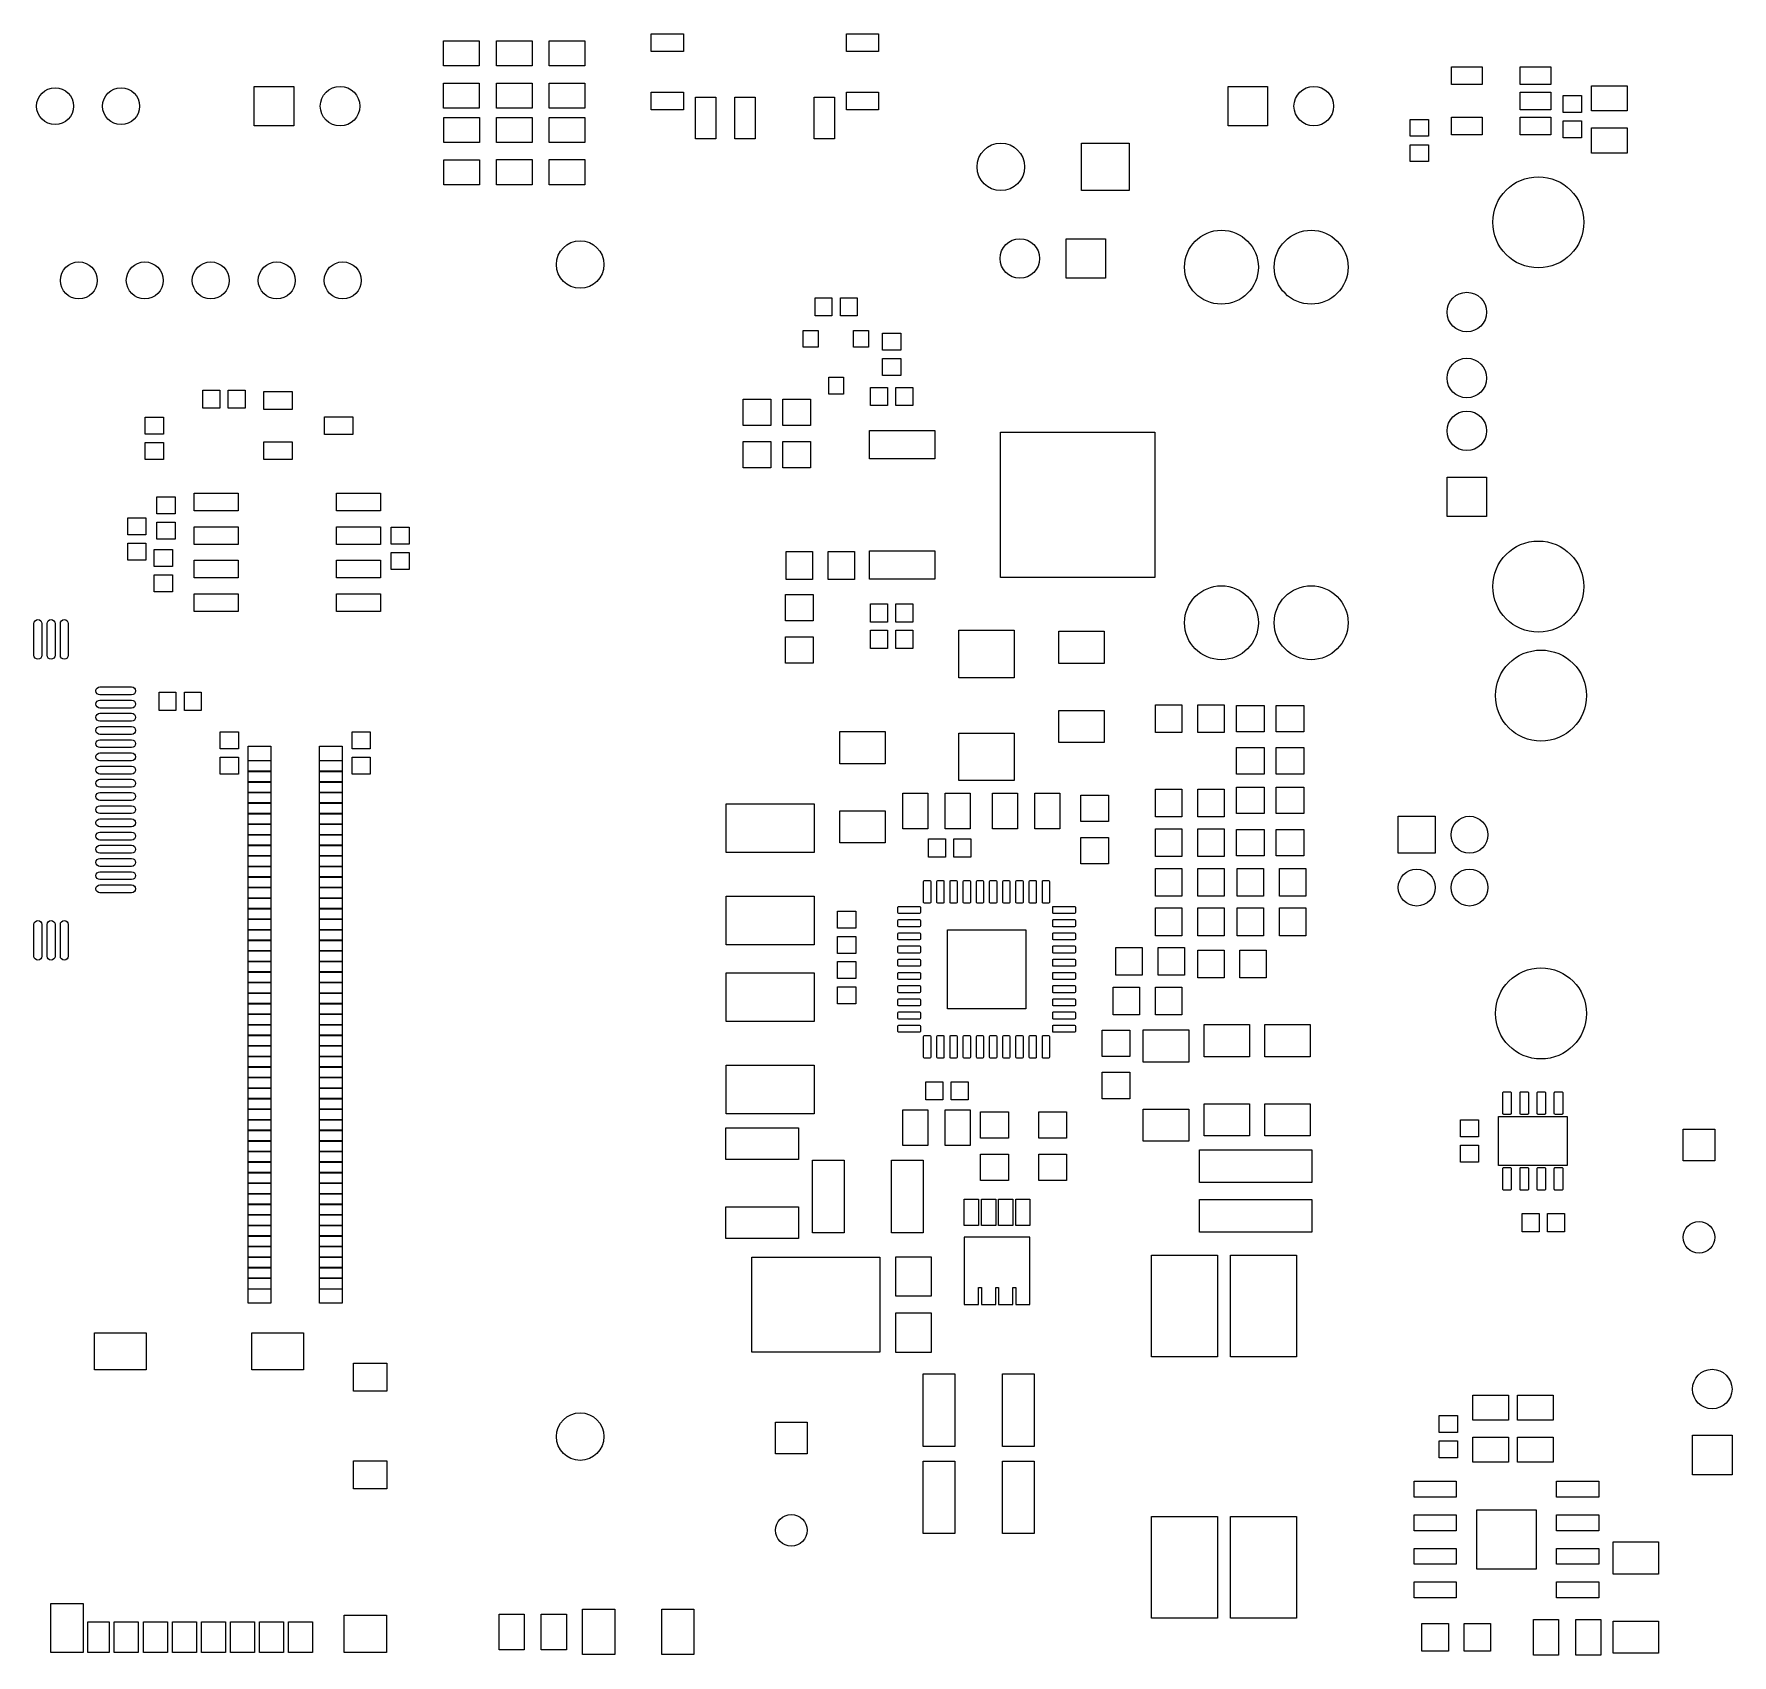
# Model space of a CAD drawing. Extents: x -134 to -4, y 1 to 63.
# Drawn here: x -68.2 to -3.8, y 1 to 62.4 of the extents above; entities that cross this region are included whole.
import ezdxf

# ---------------------------------------------------------------- set-up
doc = ezdxf.new("R2010")
doc.units = 0
doc.layers.add('PIN_SOLDERMASK_TOP', color=85, linetype='CONTINUOUS')

msp = doc.modelspace()

# ---------------------------------------------------------------- linework, layer by layer
at = {"layer": 'PIN_SOLDERMASK_TOP'}
for points in [[(-43.59, 62.435), (-43.59, 61.765), (-44.81, 61.765), (-44.81, 62.435)], [(-36.19, 62.435), (-36.19, 61.765), (-37.41, 61.765), (-37.41, 62.435)], [(-51.325, 62.175), (-51.325, 61.225), (-52.675, 61.225), (-52.675, 62.175)], [(-49.325, 62.175), (-49.325, 61.225), (-50.675, 61.225), (-50.675, 62.175)], [(-47.325, 62.175), (-47.325, 61.225), (-48.675, 61.225), (-48.675, 62.175)], [(-13.315, 61.185), (-13.315, 60.515), (-14.485, 60.515), (-14.485, 61.185)], [(-10.715, 61.185), (-10.715, 60.515), (-11.885, 60.515), (-11.885, 61.185)], [(-51.325, 60.575), (-51.325, 59.625), (-52.675, 59.625), (-52.675, 60.575)], [(-49.325, 60.575), (-49.325, 59.625), (-50.675, 59.625), (-50.675, 60.575)], [(-47.325, 60.575), (-47.325, 59.625), (-48.675, 59.625), (-48.675, 60.575)], [(-59.85, 58.95), (-59.85, 60.45), (-58.35, 60.45), (-58.35, 58.95)], [(-43.59, 60.235), (-43.59, 59.565), (-44.81, 59.565), (-44.81, 60.235)], [(-42.365, 60.035), (-42.365, 58.465), (-43.135, 58.465), (-43.135, 60.035)], [(-40.865, 60.035), (-40.865, 58.465), (-41.635, 58.465), (-41.635, 60.035)], [(-37.865, 60.035), (-37.865, 58.465), (-38.635, 58.465), (-38.635, 60.035)], [(-36.19, 60.235), (-36.19, 59.565), (-37.41, 59.565), (-37.41, 60.235)], [(-22.95, 58.95), (-22.95, 60.45), (-21.45, 60.45), (-21.45, 58.95)], [(-10.715, 60.235), (-10.715, 59.565), (-11.885, 59.565), (-11.885, 60.235)], [(-9.555, 60.1), (-9.555, 59.46), (-10.245, 59.46), (-10.245, 60.1)], [(-7.825, 60.475), (-7.825, 59.525), (-9.175, 59.525), (-9.175, 60.475)], [(-52.671, 58.319), (-52.671, 59.269), (-51.321, 59.269), (-51.321, 58.319)], [(-50.675, 58.325), (-50.675, 59.275), (-49.325, 59.275), (-49.325, 58.325)], [(-48.675, 58.325), (-48.675, 59.275), (-47.325, 59.275), (-47.325, 58.325)], [(-13.315, 59.285), (-13.315, 58.615), (-14.485, 58.615), (-14.485, 59.285)], [(-10.715, 59.285), (-10.715, 58.615), (-11.885, 58.615), (-11.885, 59.285)], [(-16.045, 58.56), (-16.045, 59.2), (-15.355, 59.2), (-15.355, 58.56)], [(-9.555, 59.14), (-9.555, 58.5), (-10.245, 58.5), (-10.245, 59.14)], [(-7.825, 58.875), (-7.825, 57.925), (-9.175, 57.925), (-9.175, 58.875)], [(-26.7, 58.3), (-26.7, 56.5), (-28.5, 56.5), (-28.5, 58.3)], [(-16.045, 57.6), (-16.045, 58.24), (-15.355, 58.24), (-15.355, 57.6)], [(-52.671, 56.719), (-52.671, 57.669), (-51.321, 57.669), (-51.321, 56.719)], [(-50.675, 56.725), (-50.675, 57.675), (-49.325, 57.675), (-49.325, 56.725)], [(-48.675, 56.725), (-48.675, 57.675), (-47.325, 57.675), (-47.325, 56.725)], [(-27.59, 54.68), (-27.59, 53.18), (-29.09, 53.18), (-29.09, 54.68)], [(-38.6, 52.445), (-37.96, 52.445), (-37.96, 51.755), (-38.6, 51.755)], [(-37.64, 52.445), (-37, 52.445), (-37, 51.755), (-37.64, 51.755)], [(-39.0446, 51.2065), (-38.4858, 51.2065), (-38.4858, 50.5715), (-39.0446, 50.5715)], [(-37.1396, 51.2065), (-36.5808, 51.2065), (-36.5808, 50.5715), (-37.1396, 50.5715)], [(-36.045, 50.46), (-36.045, 51.1), (-35.355, 51.1), (-35.355, 50.46)], [(-36.045, 49.5), (-36.045, 50.14), (-35.355, 50.14), (-35.355, 49.5)], [(-61.16, 48.255), (-61.8, 48.255), (-61.8, 48.945), (-61.16, 48.945)], [(-60.2, 48.255), (-60.84, 48.255), (-60.84, 48.945), (-60.2, 48.945)], [(-38.0794, 49.4285), (-37.5206, 49.4285), (-37.5206, 48.7935), (-38.0794, 48.7935)], [(-36.5, 49.045), (-35.86, 49.045), (-35.86, 48.355), (-36.5, 48.355)], [(-35.54, 49.045), (-34.9, 49.045), (-34.9, 48.355), (-35.54, 48.355)], [(-59.485, 48.215), (-59.485, 48.885), (-58.415, 48.885), (-58.415, 48.215)], [(-41.325, 47.6), (-41.325, 48.6), (-40.275, 48.6), (-40.275, 47.6)], [(-39.825, 47.6), (-39.825, 48.6), (-38.775, 48.6), (-38.775, 47.6)], [(-63.295, 47.92), (-63.295, 47.28), (-63.985, 47.28), (-63.985, 47.92)], [(-57.185, 47.265), (-57.185, 47.935), (-56.115, 47.935), (-56.115, 47.265)], [(-59.485, 46.315), (-59.485, 46.985), (-58.415, 46.985), (-58.415, 46.315)], [(-41.325, 46), (-41.325, 47), (-40.275, 47), (-40.275, 46)], [(-39.825, 46), (-39.825, 47), (-38.775, 47), (-38.775, 46)], [(-36.535, 46.345), (-36.535, 47.415), (-34.065, 47.415), (-34.065, 46.345)], [(-31.575, 41.85), (-31.575, 47.35), (-25.725, 47.35), (-25.725, 41.85)], [(-63.295, 46.96), (-63.295, 46.32), (-63.985, 46.32), (-63.985, 46.96)], [(-13.15, 44.15), (-14.65, 44.15), (-14.65, 45.65), (-13.15, 45.65)], [(-62.855, 44.9), (-62.855, 44.26), (-63.545, 44.26), (-63.545, 44.9)], [(-60.465, 45.04), (-60.465, 44.37), (-62.135, 44.37), (-62.135, 45.04)], [(-55.065, 45.04), (-55.065, 44.37), (-56.735, 44.37), (-56.735, 45.04)], [(-63.955, 44.1), (-63.955, 43.46), (-64.645, 43.46), (-64.645, 44.1)], [(-62.855, 43.94), (-62.855, 43.3), (-63.545, 43.3), (-63.545, 43.94)], [(-60.465, 43.77), (-60.465, 43.1), (-62.135, 43.1), (-62.135, 43.77)], [(-55.065, 43.77), (-55.065, 43.1), (-56.735, 43.1), (-56.735, 43.77)], [(-63.955, 43.14), (-63.955, 42.5), (-64.645, 42.5), (-64.645, 43.14)], [(-53.975, 43.75), (-53.975, 43.11), (-54.665, 43.11), (-54.665, 43.75)], [(-62.955, 42.9), (-62.955, 42.26), (-63.645, 42.26), (-63.645, 42.9)], [(-60.465, 42.5), (-60.465, 41.83), (-62.135, 41.83), (-62.135, 42.5)], [(-55.065, 42.5), (-55.065, 41.83), (-56.735, 41.83), (-56.735, 42.5)], [(-53.975, 42.79), (-53.975, 42.15), (-54.665, 42.15), (-54.665, 42.79)], [(-38.7, 41.775), (-39.7, 41.775), (-39.7, 42.825), (-38.7, 42.825)], [(-37.1, 41.775), (-38.1, 41.775), (-38.1, 42.825), (-37.1, 42.825)], [(-36.535, 41.785), (-36.535, 42.855), (-34.065, 42.855), (-34.065, 41.785)], [(-62.955, 41.94), (-62.955, 41.3), (-63.645, 41.3), (-63.645, 41.94)], [(-60.465, 41.23), (-60.465, 40.56), (-62.135, 40.56), (-62.135, 41.23)], [(-55.065, 41.23), (-55.065, 40.56), (-56.735, 40.56), (-56.735, 41.23)], [(-39.725, 40.2), (-39.725, 41.2), (-38.675, 41.2), (-38.675, 40.2)], [(-36.5, 40.845), (-35.86, 40.845), (-35.86, 40.155), (-36.5, 40.155)], [(-35.54, 40.845), (-34.9, 40.845), (-34.9, 40.155), (-35.54, 40.155)], [(-39.725, 38.6), (-39.725, 39.6), (-38.675, 39.6), (-38.675, 38.6)], [(-36.5, 39.845), (-35.86, 39.845), (-35.86, 39.155), (-36.5, 39.155)], [(-35.54, 39.845), (-34.9, 39.845), (-34.9, 39.155), (-35.54, 39.155)], [(-31.05, 39.85), (-31.05, 38.05), (-33.15, 38.05), (-33.15, 39.85)], [(-29.36, 38.59), (-29.36, 39.81), (-27.64, 39.81), (-27.64, 38.59)], [(-62.82, 36.805), (-63.46, 36.805), (-63.46, 37.495), (-62.82, 37.495)], [(-61.86, 36.805), (-62.5, 36.805), (-62.5, 37.495), (-61.86, 37.495)], [(-29.36, 35.59), (-29.36, 36.81), (-27.64, 36.81), (-27.64, 35.59)], [(-24.7, 35.975), (-25.7, 35.975), (-25.7, 37.025), (-24.7, 37.025)], [(-23.1, 35.975), (-24.1, 35.975), (-24.1, 37.025), (-23.1, 37.025)], [(-21.575, 37), (-21.575, 36), (-22.625, 36), (-22.625, 37)], [(-21.125, 36), (-21.125, 37), (-20.075, 37), (-20.075, 36)], [(-61.145, 35.36), (-61.145, 36), (-60.455, 36), (-60.455, 35.36)], [(-60.085, 35.45), (-59.225, 35.45), (-59.225, 34.9), (-60.085, 34.9)], [(-57.375, 35.45), (-56.515, 35.45), (-56.515, 34.9), (-57.375, 34.9)], [(-56.145, 35.36), (-56.145, 36), (-55.455, 36), (-55.455, 35.36)], [(-35.94, 36.01), (-35.94, 34.79), (-37.66, 34.79), (-37.66, 36.01)], [(-31.05, 35.95), (-31.05, 34.15), (-33.15, 34.15), (-33.15, 35.95)], [(-21.575, 35.4), (-21.575, 34.4), (-22.625, 34.4), (-22.625, 35.4)], [(-21.125, 34.4), (-21.125, 35.4), (-20.075, 35.4), (-20.075, 34.4)], [(-61.145, 34.4), (-61.145, 35.04), (-60.455, 35.04), (-60.455, 34.4)], [(-60.085, 34.915), (-59.225, 34.915), (-59.225, 34.485), (-60.085, 34.485)], [(-57.375, 34.915), (-56.515, 34.915), (-56.515, 34.485), (-57.375, 34.485)], [(-56.145, 34.4), (-56.145, 35.04), (-55.455, 35.04), (-55.455, 34.4)], [(-60.085, 34.515), (-59.225, 34.515), (-59.225, 34.085), (-60.085, 34.085)], [(-60.085, 34.115), (-59.225, 34.115), (-59.225, 33.685), (-60.085, 33.685)], [(-57.375, 34.515), (-56.515, 34.515), (-56.515, 34.085), (-57.375, 34.085)], [(-57.375, 34.115), (-56.515, 34.115), (-56.515, 33.685), (-57.375, 33.685)], [(-60.085, 33.715), (-59.225, 33.715), (-59.225, 33.285), (-60.085, 33.285)], [(-57.375, 33.715), (-56.515, 33.715), (-56.515, 33.285), (-57.375, 33.285)], [(-34.325, 32.325), (-35.275, 32.325), (-35.275, 33.675), (-34.325, 33.675)], [(-32.725, 32.325), (-33.675, 32.325), (-33.675, 33.675), (-32.725, 33.675)], [(-30.925, 32.325), (-31.875, 32.325), (-31.875, 33.675), (-30.925, 33.675)], [(-29.325, 32.325), (-30.275, 32.325), (-30.275, 33.675), (-29.325, 33.675)], [(-27.475, 33.6), (-27.475, 32.6), (-28.525, 32.6), (-28.525, 33.6)], [(-24.7, 32.775), (-25.7, 32.775), (-25.7, 33.825), (-24.7, 33.825)], [(-23.1, 32.775), (-24.1, 32.775), (-24.1, 33.825), (-23.1, 33.825)], [(-21.575, 33.9), (-21.575, 32.9), (-22.625, 32.9), (-22.625, 33.9)], [(-21.125, 32.9), (-21.125, 33.9), (-20.075, 33.9), (-20.075, 32.9)], [(-60.085, 33.315), (-59.225, 33.315), (-59.225, 32.885), (-60.085, 32.885)], [(-60.085, 32.915), (-59.225, 32.915), (-59.225, 32.485), (-60.085, 32.485)], [(-57.375, 33.315), (-56.515, 33.315), (-56.515, 32.885), (-57.375, 32.885)], [(-57.375, 32.915), (-56.515, 32.915), (-56.515, 32.485), (-57.375, 32.485)], [(-38.63, 33.27), (-38.63, 31.43), (-41.97, 31.43), (-41.97, 33.27)], [(-35.94, 33.01), (-35.94, 31.79), (-37.66, 31.79), (-37.66, 33.01)], [(-60.085, 32.515), (-59.225, 32.515), (-59.225, 32.085), (-60.085, 32.085)], [(-57.375, 32.515), (-56.515, 32.515), (-56.515, 32.085), (-57.375, 32.085)], [(-24.7, 31.275), (-25.7, 31.275), (-25.7, 32.325), (-24.7, 32.325)], [(-23.1, 31.275), (-24.1, 31.275), (-24.1, 32.325), (-23.1, 32.325)], [(-21.575, 32.3), (-21.575, 31.3), (-22.625, 31.3), (-22.625, 32.3)], [(-21.125, 31.3), (-21.125, 32.3), (-20.075, 32.3), (-20.075, 31.3)], [(-15.1, 31.4), (-16.5, 31.4), (-16.5, 32.8), (-15.1, 32.8)], [(-60.085, 32.115), (-59.225, 32.115), (-59.225, 31.685), (-60.085, 31.685)], [(-60.085, 31.715), (-59.225, 31.715), (-59.225, 31.285), (-60.085, 31.285)], [(-57.375, 32.115), (-56.515, 32.115), (-56.515, 31.685), (-57.375, 31.685)], [(-57.375, 31.715), (-56.515, 31.715), (-56.515, 31.285), (-57.375, 31.285)], [(-33.66, 31.255), (-34.3, 31.255), (-34.3, 31.945), (-33.66, 31.945)], [(-32.7, 31.255), (-33.34, 31.255), (-33.34, 31.945), (-32.7, 31.945)], [(-27.475, 32), (-27.475, 31), (-28.525, 31), (-28.525, 32)], [(-60.085, 31.315), (-59.225, 31.315), (-59.225, 30.885), (-60.085, 30.885)], [(-60.085, 30.915), (-59.225, 30.915), (-59.225, 30.485), (-60.085, 30.485)], [(-57.375, 31.315), (-56.515, 31.315), (-56.515, 30.885), (-57.375, 30.885)], [(-57.375, 30.915), (-56.515, 30.915), (-56.515, 30.485), (-57.375, 30.485)], [(-60.085, 30.515), (-59.225, 30.515), (-59.225, 30.085), (-60.085, 30.085)], [(-57.375, 30.515), (-56.515, 30.515), (-56.515, 30.085), (-57.375, 30.085)], [(-24.7, 29.775), (-25.7, 29.775), (-25.7, 30.825), (-24.7, 30.825)], [(-23.1, 29.775), (-24.1, 29.775), (-24.1, 30.825), (-23.1, 30.825)], [(-22.6, 30.825), (-21.6, 30.825), (-21.6, 29.775), (-22.6, 29.775)], [(-21, 30.825), (-20, 30.825), (-20, 29.775), (-21, 29.775)], [(-60.085, 30.115), (-59.225, 30.115), (-59.225, 29.685), (-60.085, 29.685)], [(-60.085, 29.715), (-59.225, 29.715), (-59.225, 29.285), (-60.085, 29.285)], [(-57.375, 30.115), (-56.515, 30.115), (-56.515, 29.685), (-57.375, 29.685)], [(-57.375, 29.715), (-56.515, 29.715), (-56.515, 29.285), (-57.375, 29.285)], [(-38.63, 29.77), (-38.63, 27.93), (-41.97, 27.93), (-41.97, 29.77)], [(-60.085, 29.315), (-59.225, 29.315), (-59.225, 28.885), (-60.085, 28.885)], [(-57.375, 29.315), (-56.515, 29.315), (-56.515, 28.885), (-57.375, 28.885)], [(-37.055, 29.2), (-37.055, 28.56), (-37.745, 28.56), (-37.745, 29.2)], [(-24.7, 28.275), (-25.7, 28.275), (-25.7, 29.325), (-24.7, 29.325)], [(-23.1, 28.275), (-24.1, 28.275), (-24.1, 29.325), (-23.1, 29.325)], [(-21.6, 28.275), (-22.6, 28.275), (-22.6, 29.325), (-21.6, 29.325)], [(-20, 28.275), (-21, 28.275), (-21, 29.325), (-20, 29.325)], [(-60.085, 28.915), (-59.225, 28.915), (-59.225, 28.485), (-60.085, 28.485)], [(-60.085, 28.515), (-59.225, 28.515), (-59.225, 28.085), (-60.085, 28.085)], [(-57.375, 28.915), (-56.515, 28.915), (-56.515, 28.485), (-57.375, 28.485)], [(-57.375, 28.515), (-56.515, 28.515), (-56.515, 28.085), (-57.375, 28.085)], [(-33.585, 25.5), (-33.585, 28.5), (-30.615, 28.5), (-30.615, 25.5)], [(-60.085, 28.115), (-59.225, 28.115), (-59.225, 27.685), (-60.085, 27.685)], [(-60.085, 27.715), (-59.225, 27.715), (-59.225, 27.285), (-60.085, 27.285)], [(-57.375, 28.115), (-56.515, 28.115), (-56.515, 27.685), (-57.375, 27.685)], [(-57.375, 27.715), (-56.515, 27.715), (-56.515, 27.285), (-57.375, 27.285)], [(-37.055, 28.24), (-37.055, 27.6), (-37.745, 27.6), (-37.745, 28.24)], [(-27.2, 27.825), (-26.2, 27.825), (-26.2, 26.775), (-27.2, 26.775)], [(-25.6, 27.825), (-24.6, 27.825), (-24.6, 26.775), (-25.6, 26.775)], [(-24.1, 27.725), (-23.1, 27.725), (-23.1, 26.675), (-24.1, 26.675)], [(-22.5, 27.725), (-21.5, 27.725), (-21.5, 26.675), (-22.5, 26.675)], [(-60.085, 27.315), (-59.225, 27.315), (-59.225, 26.885), (-60.085, 26.885)], [(-57.375, 27.315), (-56.515, 27.315), (-56.515, 26.885), (-57.375, 26.885)], [(-37.745, 26.66), (-37.745, 27.3), (-37.055, 27.3), (-37.055, 26.66)], [(-60.085, 26.915), (-59.225, 26.915), (-59.225, 26.485), (-60.085, 26.485)], [(-60.085, 26.515), (-59.225, 26.515), (-59.225, 26.085), (-60.085, 26.085)], [(-57.375, 26.915), (-56.515, 26.915), (-56.515, 26.485), (-57.375, 26.485)], [(-57.375, 26.515), (-56.515, 26.515), (-56.515, 26.085), (-57.375, 26.085)], [(-41.97, 25.03), (-41.97, 26.87), (-38.63, 26.87), (-38.63, 25.03)], [(-60.085, 26.115), (-59.225, 26.115), (-59.225, 25.685), (-60.085, 25.685)], [(-57.375, 26.115), (-56.515, 26.115), (-56.515, 25.685), (-57.375, 25.685)], [(-37.745, 25.7), (-37.745, 26.34), (-37.055, 26.34), (-37.055, 25.7)], [(-26.3, 25.275), (-27.3, 25.275), (-27.3, 26.325), (-26.3, 26.325)], [(-24.7, 25.275), (-25.7, 25.275), (-25.7, 26.325), (-24.7, 26.325)], [(-60.085, 25.715), (-59.225, 25.715), (-59.225, 25.285), (-60.085, 25.285)], [(-60.085, 25.315), (-59.225, 25.315), (-59.225, 24.885), (-60.085, 24.885)], [(-57.375, 25.715), (-56.515, 25.715), (-56.515, 25.285), (-57.375, 25.285)], [(-57.375, 25.315), (-56.515, 25.315), (-56.515, 24.885), (-57.375, 24.885)], [(-60.085, 24.915), (-59.225, 24.915), (-59.225, 24.485), (-60.085, 24.485)], [(-60.085, 24.515), (-59.225, 24.515), (-59.225, 24.085), (-60.085, 24.085)], [(-57.375, 24.915), (-56.515, 24.915), (-56.515, 24.485), (-57.375, 24.485)], [(-57.375, 24.515), (-56.515, 24.515), (-56.515, 24.085), (-57.375, 24.085)], [(-26.675, 24.7), (-26.675, 23.7), (-27.725, 23.7), (-27.725, 24.7)], [(-26.16, 23.49), (-26.16, 24.71), (-24.44, 24.71), (-24.44, 23.49)], [(-23.86, 23.69), (-23.86, 24.91), (-22.14, 24.91), (-22.14, 23.69)], [(-21.56, 23.69), (-21.56, 24.91), (-19.84, 24.91), (-19.84, 23.69)], [(-60.085, 24.115), (-59.225, 24.115), (-59.225, 23.685), (-60.085, 23.685)], [(-57.375, 24.115), (-56.515, 24.115), (-56.515, 23.685), (-57.375, 23.685)], [(-60.085, 23.715), (-59.225, 23.715), (-59.225, 23.285), (-60.085, 23.285)], [(-60.085, 23.315), (-59.225, 23.315), (-59.225, 22.885), (-60.085, 22.885)], [(-57.375, 23.715), (-56.515, 23.715), (-56.515, 23.285), (-57.375, 23.285)], [(-57.375, 23.315), (-56.515, 23.315), (-56.515, 22.885), (-57.375, 22.885)], [(-41.97, 21.53), (-41.97, 23.37), (-38.63, 23.37), (-38.63, 21.53)], [(-60.085, 22.915), (-59.225, 22.915), (-59.225, 22.485), (-60.085, 22.485)], [(-57.375, 22.915), (-56.515, 22.915), (-56.515, 22.485), (-57.375, 22.485)], [(-33.76, 22.055), (-34.4, 22.055), (-34.4, 22.745), (-33.76, 22.745)], [(-32.8, 22.055), (-33.44, 22.055), (-33.44, 22.745), (-32.8, 22.745)], [(-26.675, 23.1), (-26.675, 22.1), (-27.725, 22.1), (-27.725, 23.1)], [(-60.085, 22.515), (-59.225, 22.515), (-59.225, 22.085), (-60.085, 22.085)], [(-60.085, 22.115), (-59.225, 22.115), (-59.225, 21.685), (-60.085, 21.685)], [(-57.375, 22.515), (-56.515, 22.515), (-56.515, 22.085), (-57.375, 22.085)], [(-57.375, 22.115), (-56.515, 22.115), (-56.515, 21.685), (-57.375, 21.685)], [(-23.86, 20.69), (-23.86, 21.91), (-22.14, 21.91), (-22.14, 20.69)], [(-21.56, 20.69), (-21.56, 21.91), (-19.84, 21.91), (-19.84, 20.69)], [(-60.085, 21.715), (-59.225, 21.715), (-59.225, 21.285), (-60.085, 21.285)], [(-60.085, 21.315), (-59.225, 21.315), (-59.225, 20.885), (-60.085, 20.885)], [(-57.375, 21.715), (-56.515, 21.715), (-56.515, 21.285), (-57.375, 21.285)], [(-57.375, 21.315), (-56.515, 21.315), (-56.515, 20.885), (-57.375, 20.885)], [(-34.325, 20.325), (-35.275, 20.325), (-35.275, 21.675), (-34.325, 21.675)], [(-32.725, 20.325), (-33.675, 20.325), (-33.675, 21.675), (-32.725, 21.675)], [(-32.325, 20.6), (-32.325, 21.6), (-31.275, 21.6), (-31.275, 20.6)], [(-30.125, 20.6), (-30.125, 21.6), (-29.075, 21.6), (-29.075, 20.6)], [(-26.16, 20.49), (-26.16, 21.71), (-24.44, 21.71), (-24.44, 20.49)], [(-13.455, 21.3), (-13.455, 20.66), (-14.145, 20.66), (-14.145, 21.3)], [(-12.7, 21.425), (-10.1, 21.425), (-10.1, 19.575), (-12.7, 19.575)], [(-60.085, 20.915), (-59.225, 20.915), (-59.225, 20.485), (-60.085, 20.485)], [(-57.375, 20.915), (-56.515, 20.915), (-56.515, 20.485), (-57.375, 20.485)], [(-41.975, 19.8), (-41.975, 21), (-39.225, 21), (-39.225, 19.8)], [(-5.7, 20.95), (-4.5, 20.95), (-4.5, 19.75), (-5.7, 19.75)], [(-60.085, 20.515), (-59.225, 20.515), (-59.225, 20.085), (-60.085, 20.085)], [(-60.085, 20.115), (-59.225, 20.115), (-59.225, 19.685), (-60.085, 19.685)], [(-57.375, 20.515), (-56.515, 20.515), (-56.515, 20.085), (-57.375, 20.085)], [(-57.375, 20.115), (-56.515, 20.115), (-56.515, 19.685), (-57.375, 19.685)], [(-32.325, 19), (-32.325, 20), (-31.275, 20), (-31.275, 19)], [(-30.125, 19), (-30.125, 20), (-29.075, 20), (-29.075, 19)], [(-24.03, 20.16), (-19.77, 20.16), (-19.77, 18.92), (-24.03, 18.92)], [(-13.455, 20.34), (-13.455, 19.7), (-14.145, 19.7), (-14.145, 20.34)], [(-60.085, 19.715), (-59.225, 19.715), (-59.225, 19.285), (-60.085, 19.285)], [(-60.085, 19.315), (-59.225, 19.315), (-59.225, 18.885), (-60.085, 18.885)], [(-57.375, 19.715), (-56.515, 19.715), (-56.515, 19.285), (-57.375, 19.285)], [(-57.375, 19.315), (-56.515, 19.315), (-56.515, 18.885), (-57.375, 18.885)], [(-38.7, 19.775), (-37.5, 19.775), (-37.5, 17.025), (-38.7, 17.025)], [(-35.7, 19.775), (-34.5, 19.775), (-34.5, 17.025), (-35.7, 17.025)], [(-60.085, 18.915), (-59.225, 18.915), (-59.225, 18.485), (-60.085, 18.485)], [(-57.375, 18.915), (-56.515, 18.915), (-56.515, 18.485), (-57.375, 18.485)], [(-60.085, 18.515), (-59.225, 18.515), (-59.225, 18.085), (-60.085, 18.085)], [(-60.085, 18.115), (-59.225, 18.115), (-59.225, 17.685), (-60.085, 17.685)], [(-57.375, 18.515), (-56.515, 18.515), (-56.515, 18.085), (-57.375, 18.085)], [(-57.375, 18.115), (-56.515, 18.115), (-56.515, 17.685), (-57.375, 17.685)], [(-32.945, 18.3), (-32.405, 18.3), (-32.405, 17.3), (-32.945, 17.3)], [(-32.295, 18.3), (-31.755, 18.3), (-31.755, 17.3), (-32.295, 17.3)], [(-31.645, 18.3), (-31.105, 18.3), (-31.105, 17.3), (-31.645, 17.3)], [(-30.995, 18.3), (-30.455, 18.3), (-30.455, 17.3), (-30.995, 17.3)], [(-24.03, 18.28), (-19.77, 18.28), (-19.77, 17.04), (-24.03, 17.04)], [(-60.085, 17.715), (-59.225, 17.715), (-59.225, 17.285), (-60.085, 17.285)], [(-57.375, 17.715), (-56.515, 17.715), (-56.515, 17.285), (-57.375, 17.285)], [(-41.975, 16.8), (-41.975, 18), (-39.225, 18), (-39.225, 16.8)], [(-11.8, 17.745), (-11.16, 17.745), (-11.16, 17.055), (-11.8, 17.055)], [(-10.84, 17.745), (-10.2, 17.745), (-10.2, 17.055), (-10.84, 17.055)], [(-60.085, 17.315), (-59.225, 17.315), (-59.225, 16.885), (-60.085, 16.885)], [(-60.085, 16.915), (-59.225, 16.915), (-59.225, 16.485), (-60.085, 16.485)], [(-57.375, 17.315), (-56.515, 17.315), (-56.515, 16.885), (-57.375, 16.885)], [(-57.375, 16.915), (-56.515, 16.915), (-56.515, 16.485), (-57.375, 16.485)], [(-30.455, 16.86), (-32.945, 16.86), (-32.945, 14.3), (-32.405, 14.3), (-32.405, 14.95), (-32.295, 14.95), (-32.295, 14.3), (-31.755, 14.3), (-31.755, 14.95), (-31.645, 14.95), (-31.645, 14.3), (-31.105, 14.3), (-31.105, 14.95), (-30.995, 14.95), (-30.995, 14.3), (-30.455, 14.3)], [(-60.085, 16.515), (-59.225, 16.515), (-59.225, 16.085), (-60.085, 16.085)], [(-60.085, 16.115), (-59.225, 16.115), (-59.225, 15.685), (-60.085, 15.685)], [(-57.375, 16.515), (-56.515, 16.515), (-56.515, 16.085), (-57.375, 16.085)], [(-57.375, 16.115), (-56.515, 16.115), (-56.515, 15.685), (-57.375, 15.685)], [(-41, 16.1), (-36.14, 16.1), (-36.14, 12.5), (-41, 12.5)], [(-35.54, 16.115), (-34.2, 16.115), (-34.2, 14.615), (-35.54, 14.615)], [(-25.85, 12.325), (-25.85, 16.175), (-23.35, 16.175), (-23.35, 12.325)], [(-22.85, 12.325), (-22.85, 16.175), (-20.35, 16.175), (-20.35, 12.325)], [(-60.085, 15.715), (-59.225, 15.715), (-59.225, 15.285), (-60.085, 15.285)], [(-57.375, 15.715), (-56.515, 15.715), (-56.515, 15.285), (-57.375, 15.285)], [(-60.085, 15.315), (-59.225, 15.315), (-59.225, 14.885), (-60.085, 14.885)], [(-60.085, 14.9), (-59.225, 14.9), (-59.225, 14.35), (-60.085, 14.35)], [(-57.375, 15.315), (-56.515, 15.315), (-56.515, 14.885), (-57.375, 14.885)], [(-57.375, 14.9), (-56.515, 14.9), (-56.515, 14.35), (-57.375, 14.35)], [(-35.54, 13.985), (-34.2, 13.985), (-34.2, 12.485), (-35.54, 12.485)], [(-63.95, 11.825), (-65.91, 11.825), (-65.91, 13.235), (-63.95, 13.235)], [(-57.98, 11.825), (-59.94, 11.825), (-59.94, 13.235), (-57.98, 13.235)], [(-54.83, 11.02), (-56.09, 11.02), (-56.09, 12.08), (-54.83, 12.08)], [(-33.3, 8.925), (-34.5, 8.925), (-34.5, 11.675), (-33.3, 11.675)], [(-30.3, 8.925), (-31.5, 8.925), (-31.5, 11.675), (-30.3, 11.675)], [(-13.675, 9.925), (-13.675, 10.875), (-12.325, 10.875), (-12.325, 9.925)], [(-11.975, 9.925), (-11.975, 10.875), (-10.625, 10.875), (-10.625, 9.925)], [(-40.1, 9.85), (-38.9, 9.85), (-38.9, 8.65), (-40.1, 8.65)], [(-14.945, 9.46), (-14.945, 10.1), (-14.255, 10.1), (-14.255, 9.46)], [(-14.945, 8.5), (-14.945, 9.14), (-14.255, 9.14), (-14.255, 8.5)], [(-13.675, 8.325), (-13.675, 9.275), (-12.325, 9.275), (-12.325, 8.325)], [(-11.975, 8.325), (-11.975, 9.275), (-10.625, 9.275), (-10.625, 8.325)], [(-3.85, 7.85), (-5.35, 7.85), (-5.35, 9.35), (-3.85, 9.35)], [(-54.83, 7.32), (-56.09, 7.32), (-56.09, 8.38), (-54.83, 8.38)], [(-33.3, 5.625), (-34.5, 5.625), (-34.5, 8.375), (-33.3, 8.375)], [(-30.3, 5.625), (-31.5, 5.625), (-31.5, 8.375), (-30.3, 8.375)], [(-14.3, 7.605), (-14.3, 7.005), (-15.9, 7.005), (-15.9, 7.605)], [(-8.9, 7.605), (-8.9, 7.005), (-10.5, 7.005), (-10.5, 7.605)], [(-11.275, 6.525), (-11.275, 4.275), (-13.525, 4.275), (-13.525, 6.525)], [(-25.85, 2.425), (-25.85, 6.275), (-23.35, 6.275), (-23.35, 2.425)], [(-22.85, 2.425), (-22.85, 6.275), (-20.35, 6.275), (-20.35, 2.425)], [(-14.3, 6.335), (-14.3, 5.735), (-15.9, 5.735), (-15.9, 6.335)], [(-8.9, 6.335), (-8.9, 5.735), (-10.5, 5.735), (-10.5, 6.335)], [(-8.36, 4.09), (-8.36, 5.31), (-6.64, 5.31), (-6.64, 4.09)], [(-14.3, 5.065), (-14.3, 4.465), (-15.9, 4.465), (-15.9, 5.065)], [(-8.9, 5.065), (-8.9, 4.465), (-10.5, 4.465), (-10.5, 5.065)], [(-14.3, 3.795), (-14.3, 3.195), (-15.9, 3.195), (-15.9, 3.795)], [(-8.9, 3.795), (-8.9, 3.195), (-10.5, 3.195), (-10.5, 3.795)], [(-66.335, 1.12), (-67.565, 1.12), (-67.565, 2.98), (-66.335, 2.98)], [(-49.625, 1.225), (-50.575, 1.225), (-50.575, 2.575), (-49.625, 2.575)], [(-48.025, 1.225), (-48.975, 1.225), (-48.975, 2.575), (-48.025, 2.575)], [(-46.19, 1.04), (-47.41, 1.04), (-47.41, 2.76), (-46.19, 2.76)], [(-43.19, 1.04), (-44.41, 1.04), (-44.41, 2.76), (-43.19, 2.76)], [(-65.345, 1.12), (-66.155, 1.12), (-66.155, 2.28), (-65.345, 2.28)], [(-64.245, 1.12), (-65.155, 1.12), (-65.155, 2.28), (-64.245, 2.28)], [(-63.145, 1.12), (-64.055, 1.12), (-64.055, 2.28), (-63.145, 2.28)], [(-62.045, 1.12), (-62.955, 1.12), (-62.955, 2.28), (-62.045, 2.28)], [(-60.945, 1.12), (-61.855, 1.12), (-61.855, 2.28), (-60.945, 2.28)], [(-59.845, 1.12), (-60.755, 1.12), (-60.755, 2.28), (-59.845, 2.28)], [(-58.745, 1.12), (-59.655, 1.12), (-59.655, 2.28), (-58.745, 2.28)], [(-57.645, 1.12), (-58.555, 1.12), (-58.555, 2.28), (-57.645, 2.28)], [(-54.835, 1.125), (-56.445, 1.125), (-56.445, 2.535), (-54.835, 2.535)], [(-14.6, 1.175), (-15.6, 1.175), (-15.6, 2.225), (-14.6, 2.225)], [(-13, 1.175), (-14, 1.175), (-14, 2.225), (-13, 2.225)], [(-10.425, 1.025), (-11.375, 1.025), (-11.375, 2.375), (-10.425, 2.375)], [(-8.825, 1.025), (-9.775, 1.025), (-9.775, 2.375), (-8.825, 2.375)], [(-8.36, 1.09), (-8.36, 2.31), (-6.64, 2.31), (-6.64, 1.09)]]:
    msp.add_lwpolyline(points, close=True, dxfattribs=at)
for points in [[(-68.2, 38.9), (-68.2, 40.1, -1), (-67.9, 40.1), (-67.9, 38.9, -1)], [(-67.7, 38.9), (-67.7, 40.1, -1), (-67.4, 40.1), (-67.4, 38.9, -1)], [(-67.2, 38.9), (-67.2, 40.1, -1), (-66.9, 40.1), (-66.9, 38.9, -1)], [(-64.5, 37.4), (-65.7, 37.4, -1), (-65.7, 37.7), (-64.5, 37.7, -1)], [(-64.5, 36.9), (-65.7, 36.9, -1), (-65.7, 37.2), (-64.5, 37.2, -1)], [(-64.5, 36.4), (-65.7, 36.4, -1), (-65.7, 36.7), (-64.5, 36.7, -1)], [(-64.5, 35.9), (-65.7, 35.9, -1), (-65.7, 36.2), (-64.5, 36.2, -1)], [(-64.5, 35.4), (-65.7, 35.4, -1), (-65.7, 35.7), (-64.5, 35.7, -1)], [(-64.5, 34.9), (-65.7, 34.9, -1), (-65.7, 35.2), (-64.5, 35.2, -1)], [(-64.5, 34.4), (-65.7, 34.4, -1), (-65.7, 34.7), (-64.5, 34.7, -1)], [(-64.5, 33.9), (-65.7, 33.9, -1), (-65.7, 34.2), (-64.5, 34.2, -1)], [(-64.5, 33.4), (-65.7, 33.4, -1), (-65.7, 33.7), (-64.5, 33.7, -1)], [(-64.5, 32.9), (-65.7, 32.9, -1), (-65.7, 33.2), (-64.5, 33.2, -1)], [(-64.5, 32.4), (-65.7, 32.4, -1), (-65.7, 32.7), (-64.5, 32.7, -1)], [(-64.5, 31.9), (-65.7, 31.9, -1), (-65.7, 32.2), (-64.5, 32.2, -1)], [(-64.5, 31.4), (-65.7, 31.4, -1), (-65.7, 31.7), (-64.5, 31.7, -1)], [(-64.5, 30.9), (-65.7, 30.9, -1), (-65.7, 31.2), (-64.5, 31.2, -1)], [(-64.5, 30.4), (-65.7, 30.4, -1), (-65.7, 30.7), (-64.5, 30.7, -1)], [(-34.485, 29.5388), (-34.485, 30.3312, -0.413332), (-34.4513, 30.365), (-34.2487, 30.365, -0.413332), (-34.215, 30.3312), (-34.215, 29.5388, -0.413332), (-34.2487, 29.505), (-34.4513, 29.505, -0.413332)], [(-33.985, 29.5388), (-33.985, 30.3312, -0.413332), (-33.9513, 30.365), (-33.7487, 30.365, -0.413332), (-33.715, 30.3312), (-33.715, 29.5388, -0.413332), (-33.7487, 29.505), (-33.9513, 29.505, -0.413332)], [(-33.485, 29.5388), (-33.485, 30.3312, -0.413332), (-33.4513, 30.365), (-33.2487, 30.365, -0.413332), (-33.215, 30.3312), (-33.215, 29.5388, -0.413332), (-33.2487, 29.505), (-33.4513, 29.505, -0.413332)], [(-32.985, 29.5388), (-32.985, 30.3312, -0.413332), (-32.9513, 30.365), (-32.7487, 30.365, -0.413332), (-32.715, 30.3312), (-32.715, 29.5388, -0.413332), (-32.7487, 29.505), (-32.9513, 29.505, -0.413332)], [(-32.485, 29.5388), (-32.485, 30.3312, -0.413332), (-32.4513, 30.365), (-32.2487, 30.365, -0.413332), (-32.215, 30.3312), (-32.215, 29.5388, -0.413332), (-32.2487, 29.505), (-32.4513, 29.505, -0.413332)], [(-31.985, 29.5388), (-31.985, 30.3312, -0.413332), (-31.9513, 30.365), (-31.7487, 30.365, -0.413332), (-31.715, 30.3312), (-31.715, 29.5388, -0.413332), (-31.7487, 29.505), (-31.9513, 29.505, -0.413332)], [(-31.485, 29.5388), (-31.485, 30.3312, -0.413332), (-31.4513, 30.365), (-31.2487, 30.365, -0.413332), (-31.215, 30.3312), (-31.215, 29.5388, -0.413332), (-31.2487, 29.505), (-31.4513, 29.505, -0.413332)], [(-30.985, 29.5388), (-30.985, 30.3312, -0.413332), (-30.9513, 30.365), (-30.7487, 30.365, -0.413332), (-30.715, 30.3312), (-30.715, 29.5388, -0.413332), (-30.7487, 29.505), (-30.9513, 29.505, -0.413332)], [(-30.485, 29.5388), (-30.485, 30.3312, -0.413332), (-30.4513, 30.365), (-30.2487, 30.365, -0.413332), (-30.215, 30.3312), (-30.215, 29.5388, -0.413332), (-30.2487, 29.505), (-30.4513, 29.505, -0.413332)], [(-29.985, 29.5388), (-29.985, 30.3312, -0.413332), (-29.9513, 30.365), (-29.7487, 30.365, -0.413332), (-29.715, 30.3312), (-29.715, 29.5388, -0.413332), (-29.7487, 29.505), (-29.9513, 29.505, -0.413332)], [(-64.5, 29.9), (-65.7, 29.9, -1), (-65.7, 30.2), (-64.5, 30.2, -1)], [(-34.6388, 29.115), (-35.4312, 29.115, -0.413332), (-35.465, 29.1487), (-35.465, 29.3513, -0.413332), (-35.4312, 29.385), (-34.6388, 29.385, -0.413332), (-34.605, 29.3513), (-34.605, 29.1487, -0.413332)], [(-28.7688, 29.115), (-29.5612, 29.115, -0.413332), (-29.595, 29.1487), (-29.595, 29.3513, -0.413332), (-29.5612, 29.385), (-28.7688, 29.385, -0.413332), (-28.735, 29.3513), (-28.735, 29.1487, -0.413332)], [(-68.2, 27.5), (-68.2, 28.7, -1), (-67.9, 28.7), (-67.9, 27.5, -1)], [(-67.7, 27.5), (-67.7, 28.7, -1), (-67.4, 28.7), (-67.4, 27.5, -1)], [(-67.2, 27.5), (-67.2, 28.7, -1), (-66.9, 28.7), (-66.9, 27.5, -1)], [(-34.6388, 28.615), (-35.4312, 28.615, -0.413332), (-35.465, 28.6487), (-35.465, 28.8513, -0.413332), (-35.4312, 28.885), (-34.6388, 28.885, -0.413332), (-34.605, 28.8513), (-34.605, 28.6487, -0.413332)], [(-34.6388, 28.115), (-35.4312, 28.115, -0.413332), (-35.465, 28.1487), (-35.465, 28.3513, -0.413332), (-35.4312, 28.385), (-34.6388, 28.385, -0.413332), (-34.605, 28.3513), (-34.605, 28.1487, -0.413332)], [(-28.7688, 28.615), (-29.5612, 28.615, -0.413332), (-29.595, 28.6487), (-29.595, 28.8513, -0.413332), (-29.5612, 28.885), (-28.7688, 28.885, -0.413332), (-28.735, 28.8513), (-28.735, 28.6487, -0.413332)], [(-28.7688, 28.115), (-29.5612, 28.115, -0.413332), (-29.595, 28.1487), (-29.595, 28.3513, -0.413332), (-29.5612, 28.385), (-28.7688, 28.385, -0.413332), (-28.735, 28.3513), (-28.735, 28.1487, -0.413332)], [(-34.6388, 27.615), (-35.4312, 27.615, -0.413332), (-35.465, 27.6487), (-35.465, 27.8513, -0.413332), (-35.4312, 27.885), (-34.6388, 27.885, -0.413332), (-34.605, 27.8513), (-34.605, 27.6487, -0.413332)], [(-28.7688, 27.615), (-29.5612, 27.615, -0.413332), (-29.595, 27.6487), (-29.595, 27.8513, -0.413332), (-29.5612, 27.885), (-28.7688, 27.885, -0.413332), (-28.735, 27.8513), (-28.735, 27.6487, -0.413332)], [(-34.6388, 27.115), (-35.4312, 27.115, -0.413332), (-35.465, 27.1487), (-35.465, 27.3513, -0.413332), (-35.4312, 27.385), (-34.6388, 27.385, -0.413332), (-34.605, 27.3513), (-34.605, 27.1487, -0.413332)], [(-28.7688, 27.115), (-29.5612, 27.115, -0.413332), (-29.595, 27.1487), (-29.595, 27.3513, -0.413332), (-29.5612, 27.385), (-28.7688, 27.385, -0.413332), (-28.735, 27.3513), (-28.735, 27.1487, -0.413332)], [(-34.6388, 26.615), (-35.4312, 26.615, -0.413332), (-35.465, 26.6487), (-35.465, 26.8513, -0.413332), (-35.4312, 26.885), (-34.6388, 26.885, -0.413332), (-34.605, 26.8513), (-34.605, 26.6487, -0.413332)], [(-34.6388, 26.115), (-35.4312, 26.115, -0.413332), (-35.465, 26.1487), (-35.465, 26.3513, -0.413332), (-35.4312, 26.385), (-34.6388, 26.385, -0.413332), (-34.605, 26.3513), (-34.605, 26.1487, -0.413332)], [(-28.7688, 26.615), (-29.5612, 26.615, -0.413332), (-29.595, 26.6487), (-29.595, 26.8513, -0.413332), (-29.5612, 26.885), (-28.7688, 26.885, -0.413332), (-28.735, 26.8513), (-28.735, 26.6487, -0.413332)], [(-28.7688, 26.115), (-29.5612, 26.115, -0.413332), (-29.595, 26.1487), (-29.595, 26.3513, -0.413332), (-29.5612, 26.385), (-28.7688, 26.385, -0.413332), (-28.735, 26.3513), (-28.735, 26.1487, -0.413332)], [(-34.6388, 25.615), (-35.4312, 25.615, -0.413332), (-35.465, 25.6487), (-35.465, 25.8513, -0.413332), (-35.4312, 25.885), (-34.6388, 25.885, -0.413332), (-34.605, 25.8513), (-34.605, 25.6487, -0.413332)], [(-28.7688, 25.615), (-29.5612, 25.615, -0.413332), (-29.595, 25.6487), (-29.595, 25.8513, -0.413332), (-29.5612, 25.885), (-28.7688, 25.885, -0.413332), (-28.735, 25.8513), (-28.735, 25.6487, -0.413332)], [(-34.6388, 25.115), (-35.4312, 25.115, -0.413332), (-35.465, 25.1487), (-35.465, 25.3513, -0.413332), (-35.4312, 25.385), (-34.6388, 25.385, -0.413332), (-34.605, 25.3513), (-34.605, 25.1487, -0.413332)], [(-28.7688, 25.115), (-29.5612, 25.115, -0.413332), (-29.595, 25.1487), (-29.595, 25.3513, -0.413332), (-29.5612, 25.385), (-28.7688, 25.385, -0.413332), (-28.735, 25.3513), (-28.735, 25.1487, -0.413332)], [(-34.6388, 24.615), (-35.4312, 24.615, -0.413332), (-35.465, 24.6487), (-35.465, 24.8513, -0.413332), (-35.4312, 24.885), (-34.6388, 24.885, -0.413332), (-34.605, 24.8513), (-34.605, 24.6487, -0.413332)], [(-34.485, 23.6688), (-34.485, 24.4612, -0.413332), (-34.4513, 24.495), (-34.2487, 24.495, -0.413332), (-34.215, 24.4612), (-34.215, 23.6688, -0.413332), (-34.2487, 23.635), (-34.4513, 23.635, -0.413332)], [(-33.985, 23.6688), (-33.985, 24.4612, -0.413332), (-33.9513, 24.495), (-33.7487, 24.495, -0.413332), (-33.715, 24.4612), (-33.715, 23.6688, -0.413332), (-33.7487, 23.635), (-33.9513, 23.635, -0.413332)], [(-33.485, 23.6688), (-33.485, 24.4612, -0.413332), (-33.4513, 24.495), (-33.2487, 24.495, -0.413332), (-33.215, 24.4612), (-33.215, 23.6688, -0.413332), (-33.2487, 23.635), (-33.4513, 23.635, -0.413332)], [(-32.985, 23.6688), (-32.985, 24.4612, -0.413332), (-32.9513, 24.495), (-32.7487, 24.495, -0.413332), (-32.715, 24.4612), (-32.715, 23.6688, -0.413332), (-32.7487, 23.635), (-32.9513, 23.635, -0.413332)], [(-32.485, 23.6688), (-32.485, 24.4612, -0.413332), (-32.4513, 24.495), (-32.2487, 24.495, -0.413332), (-32.215, 24.4612), (-32.215, 23.6688, -0.413332), (-32.2487, 23.635), (-32.4513, 23.635, -0.413332)], [(-31.985, 23.6688), (-31.985, 24.4612, -0.413332), (-31.9513, 24.495), (-31.7487, 24.495, -0.413332), (-31.715, 24.4612), (-31.715, 23.6688, -0.413332), (-31.7487, 23.635), (-31.9513, 23.635, -0.413332)], [(-31.485, 23.6688), (-31.485, 24.4612, -0.413332), (-31.4513, 24.495), (-31.2487, 24.495, -0.413332), (-31.215, 24.4612), (-31.215, 23.6688, -0.413332), (-31.2487, 23.635), (-31.4513, 23.635, -0.413332)], [(-30.985, 23.6688), (-30.985, 24.4612, -0.413332), (-30.9513, 24.495), (-30.7487, 24.495, -0.413332), (-30.715, 24.4612), (-30.715, 23.6688, -0.413332), (-30.7487, 23.635), (-30.9513, 23.635, -0.413332)], [(-30.485, 23.6688), (-30.485, 24.4612, -0.413332), (-30.4513, 24.495), (-30.2487, 24.495, -0.413332), (-30.215, 24.4612), (-30.215, 23.6688, -0.413332), (-30.2487, 23.635), (-30.4513, 23.635, -0.413332)], [(-29.985, 23.6688), (-29.985, 24.4612, -0.413332), (-29.9513, 24.495), (-29.7487, 24.495, -0.413332), (-29.715, 24.4612), (-29.715, 23.6688, -0.413332), (-29.7487, 23.635), (-29.9513, 23.635, -0.413332)], [(-28.7688, 24.615), (-29.5612, 24.615, -0.413332), (-29.595, 24.6487), (-29.595, 24.8513, -0.413332), (-29.5612, 24.885), (-28.7688, 24.885, -0.413332), (-28.735, 24.8513), (-28.735, 24.6487, -0.413332)], [(-12.535, 21.545), (-12.535, 22.325, -0.415), (-12.495, 22.365), (-12.255, 22.365, -0.415), (-12.215, 22.325), (-12.215, 21.545, -0.415), (-12.255, 21.505), (-12.495, 21.505, -0.415)], [(-11.885, 21.545), (-11.885, 22.325, -0.415), (-11.845, 22.365), (-11.605, 22.365, -0.415), (-11.565, 22.325), (-11.565, 21.545, -0.415), (-11.605, 21.505), (-11.845, 21.505, -0.415)], [(-11.235, 21.545), (-11.235, 22.325, -0.415), (-11.195, 22.365), (-10.955, 22.365, -0.415), (-10.915, 22.325), (-10.915, 21.545, -0.415), (-10.955, 21.505), (-11.195, 21.505, -0.415)], [(-10.585, 21.545), (-10.585, 22.325, -0.415), (-10.545, 22.365), (-10.305, 22.365, -0.415), (-10.265, 22.325), (-10.265, 21.545, -0.415), (-10.305, 21.505), (-10.545, 21.505, -0.415)], [(-12.535, 18.675), (-12.535, 19.455, -0.415), (-12.495, 19.495), (-12.255, 19.495, -0.415), (-12.215, 19.455), (-12.215, 18.675, -0.415), (-12.255, 18.635), (-12.495, 18.635, -0.415)], [(-11.885, 18.675), (-11.885, 19.455, -0.415), (-11.845, 19.495), (-11.605, 19.495, -0.415), (-11.565, 19.455), (-11.565, 18.675, -0.415), (-11.605, 18.635), (-11.845, 18.635, -0.415)], [(-11.235, 18.675), (-11.235, 19.455, -0.415), (-11.195, 19.495), (-10.955, 19.495, -0.415), (-10.915, 19.455), (-10.915, 18.675, -0.415), (-10.955, 18.635), (-11.195, 18.635, -0.415)], [(-10.585, 18.675), (-10.585, 19.455, -0.415), (-10.545, 19.495), (-10.305, 19.495, -0.415), (-10.265, 19.455), (-10.265, 18.675, -0.415), (-10.305, 18.635), (-10.545, 18.635, -0.415)]]:
    msp.add_lwpolyline(points, format="xyb", close=True, dxfattribs=at)
for centre, radius in [((-67.4, 59.7), 0.7), ((-64.9, 59.7), 0.7), ((-56.6, 59.7), 0.75), ((-19.7, 59.7), 0.75), ((-31.56, 57.4), 0.9), ((-11.19, 55.3), 1.725), ((-23.2, 53.6), 1.4), ((-19.8, 53.6), 1.4), ((-47.5, 53.7), 0.9), ((-30.84, 53.93), 0.75), ((-66.5, 53.1), 0.7), ((-64, 53.1), 0.7), ((-61.5, 53.1), 0.7), ((-59, 53.1), 0.7), ((-56.5, 53.1), 0.7), ((-13.9, 51.9), 0.75), ((-13.9, 49.4), 0.75), ((-13.9, 47.4), 0.75), ((-11.19, 41.5), 1.725), ((-23.2, 40.13), 1.4), ((-19.8, 40.13), 1.4), ((-11.09, 37.37), 1.725), ((-13.8, 32.1), 0.7), ((-15.8, 30.1), 0.7), ((-13.8, 30.1), 0.7), ((-11.09, 25.33), 1.725), ((-5.1, 16.85), 0.6), ((-4.6, 11.1), 0.75), ((-47.5, 9.3), 0.9), ((-39.5, 5.75), 0.6)]:
    msp.add_circle(centre, radius, dxfattribs=at)

doc.saveas('drawing.dxf')
